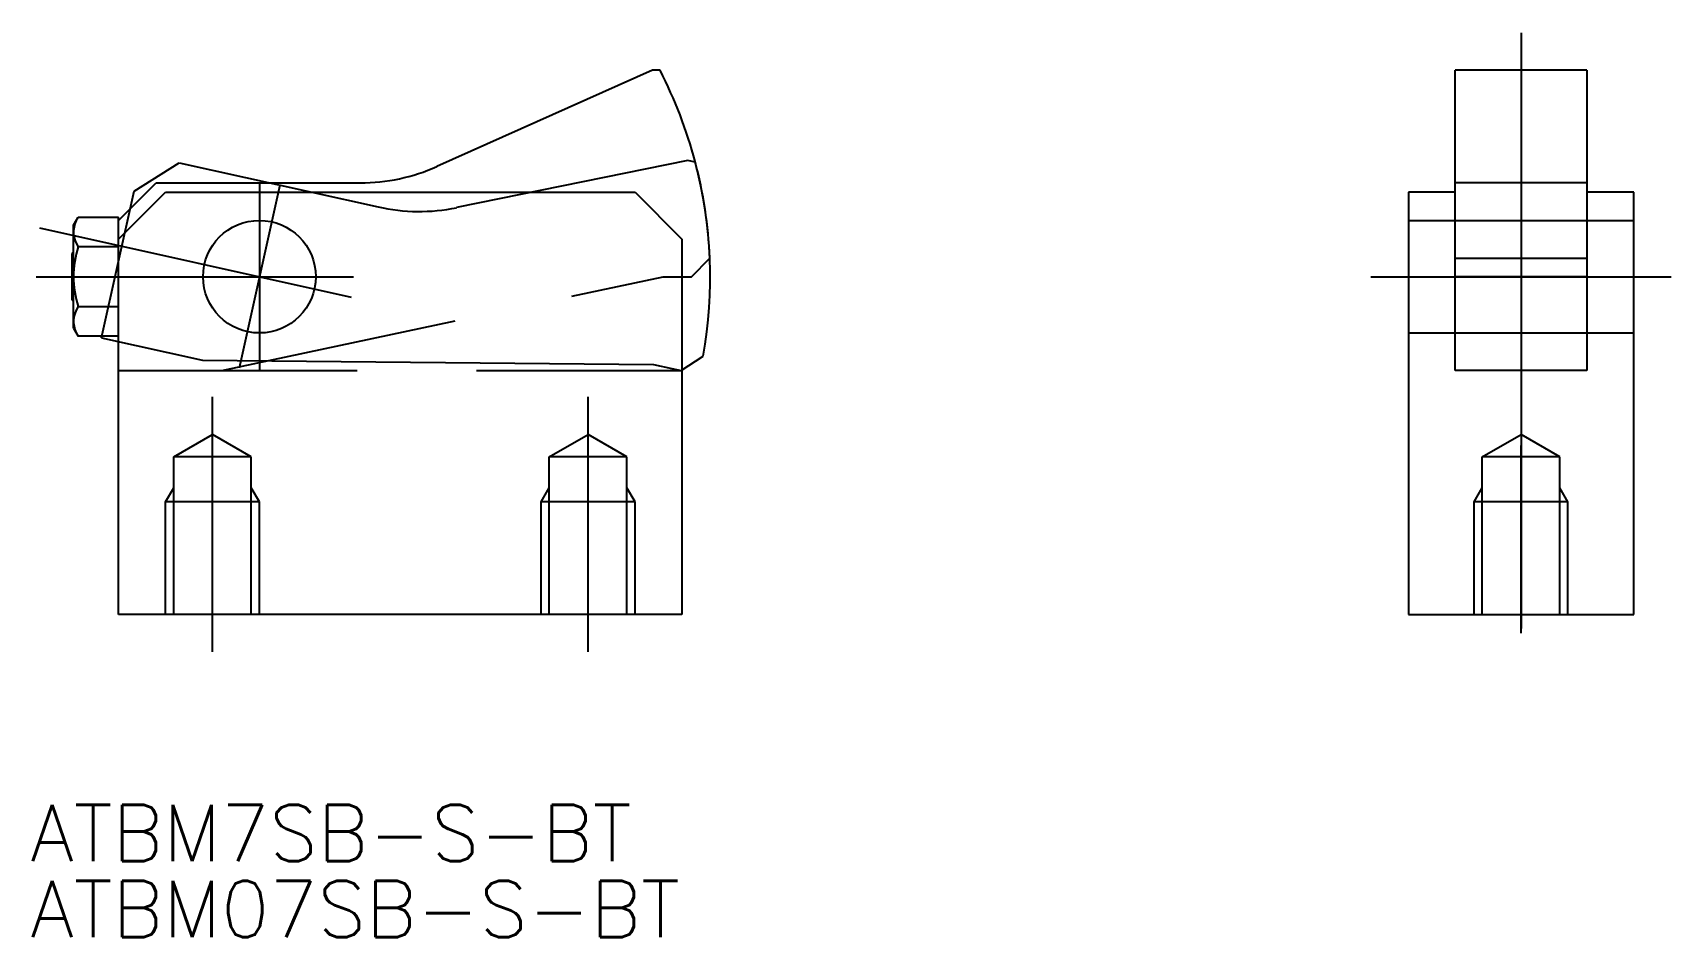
# Model space of a CAD drawing. Extents: x -12.1 to 75.2, y -35.2 to 13.
import ezdxf

# ---------------------------------------------------------------- set-up
doc = ezdxf.new("R2010")
doc.units = 0
for name, pattern in [('CENTER', [50.8, 31.75, -6.35, 6.35, -6.35]), ('DASHED', [19.05, 12.7, -6.35]), ('PHANTOM', [63.5, 31.75, -6.35, 6.35, -6.35, 6.35, -6.35])]:
    doc.linetypes.add(name, pattern=pattern)
doc.layers.get('0').update_dxf_attribs({"linetype": 'CONTINUOUS'})
doc.layers.add('CENTER', color=1, linetype='CENTER')
doc.styles.get("Standard").update_dxf_attribs({"font": 'txt.shx', "height": 3, "bigfont": 'bigfont.shx'})

# ---------------------------------------------------------------- blocks, each defined once
blk = doc.blocks.new('*U4')
at = {"color": 7, "linetype": 'CONTINUOUS'}
blk.add_text('ATBM7SB-S-BT', height=3, dxfattribs=at).set_placement((-12.201, -31.148))
blk = doc.blocks.new('*U5')
at = {"color": 7, "linetype": 'CONTINUOUS'}
blk.add_text('ATBM07SB-S-BT', height=3, dxfattribs=at).set_placement((-12.201, -35.204))

msp = doc.modelspace()

# ---------------------------------------------------------------- linework, layer by layer
at = {"color": 7, "linetype": 'CONTINUOUS'}
for p, q in [((20.931, 11), (9.447, 5.87)), ((21.331, 11), (20.931, 11)), ((63.684, -5), (63.684, 11)), ((70.684, 11), (63.684, 11)), ((70.684, 11), (70.684, -5)), ((-7.5, 3), (-5.5, 5)), ((-7.5, 2), (-5, 4.5)), ((-5.5, 5), (5.368, 5)), ((-5, 4.5), (20, 4.5)), ((20, 4.5), (22.5, 2)), ((61.184, 4.5), (61.184, -18)), ((63.684, 4.5), (61.184, 4.5)), ((73.184, 4.5), (70.684, 4.5)), ((73.184, -18), (73.184, 4.5)), ((-9.9, 2.75), (-9.654, 3.175)), ((-9.9, -2.75), (-9.9, 2.75)), ((-9.654, 3.175), (-7.5, 3.175)), ((-7.5, -18), (-7.5, 3.175)), ((22.5, 2), (22.5, -18)), ((-9.9, 1.33), (-10, 1.23)), ((-10, 1.23), (-10, -1.229)), ((-7.5, 1.588), (-9.654, 1.588)), ((23, -0.005), (23.979, 0.995)), ((63.684, 0.995), (70.684, 0.995)), ((22.5, -0.005), (23, -0.005)), ((70.684, -0.005), (63.684, -0.005)), ((-10, -1.229), (-9.9, -1.329)), ((-9.654, -1.588), (-7.5, -1.588)), ((-9.9, -2.75), (-9.654, -3.176)), ((-7.5, -3.176), (-9.654, -3.176)), ((70.684, -5), (63.684, -5)), ((22.5, -18), (-7.5, -18)), ((61.184, -18), (73.184, -18))]:
    msp.add_line(p, q, dxfattribs=at)
at = {"color": 3, "linetype": 'PHANTOM'}
for p, q in [((22.82, 6.192), (10.496, 3.678)), ((23.211, 6.105), (22.82, 6.192)), ((-6.669, 4.557), (-4.283, 6.075)), ((-4.283, 6.075), (6.326, 3.715)), ((-8.407, -3.252), (-6.669, 4.557)), ((1.086, 4.881), (-1.086, -4.881)), ((-11.714, 2.606), (4.881, -1.086)), ((-8.407, -3.252), (-3.038, -4.446)), ((22.45, -5), (23.623, -4.237)), ((-3.038, -4.446), (20.986, -4.674)), ((20.986, -4.674), (21.962, -4.891)), ((21.962, -4.891), (22.45, -5))]:
    msp.add_line(p, q, dxfattribs=at)
at = {"color": 3, "linetype": 'DASHED'}
for p, q in [((70.684, 5), (63.684, 5)), ((61.184, 3), (73.184, 3)), ((-2, -5), (21.5, -0.005)), ((21.5, -0.005), (22.5, -0.005)), ((61.184, -3), (73.184, -3)), ((-7.5, -5), (22.5, -5)), ((-4.567, -9.6), (-2.5, -8.407)), ((-0.433, -9.6), (-2.5, -8.407)), ((15.433, -9.6), (17.5, -8.407)), ((19.567, -9.6), (17.5, -8.407)), ((65.117, -9.6), (67.184, -8.407)), ((69.251, -9.6), (67.184, -8.407)), ((-4.567, -18), (-4.567, -9.6)), ((-0.433, -9.6), (-4.567, -9.6)), ((-0.433, -18), (-0.433, -9.6)), ((15.433, -18), (15.433, -9.6)), ((19.567, -9.6), (15.433, -9.6)), ((19.567, -18), (19.567, -9.6)), ((65.117, -18), (65.117, -9.6)), ((69.251, -9.6), (65.117, -9.6)), ((69.251, -18), (69.251, -9.6)), ((-5, -12), (-4.567, -11.25)), ((0, -12), (-0.433, -11.25)), ((15, -12), (15.433, -11.25)), ((20, -12), (19.567, -11.25)), ((64.684, -12), (65.117, -11.25)), ((69.684, -12), (69.251, -11.25)), ((-5, -18), (-5, -12)), ((0, -12), (-5, -12)), ((0, -18), (0, -12)), ((15, -18), (15, -12)), ((20, -12), (15, -12)), ((20, -18), (20, -12)), ((64.684, -18), (64.684, -12)), ((69.684, -12), (64.684, -12)), ((69.684, -18), (69.684, -12))]:
    msp.add_line(p, q, dxfattribs=at)
at = {"color": 3, "linetype": 'CONTINUOUS'}
for p, q in [((-10, 1.23), (-9.9, 1.23)), ((-10, -1.229), (-9.9, -1.229))]:
    msp.add_line(p, q, dxfattribs=at)
at = {"color": 7, "linetype": 'CONTINUOUS'}
msp.add_circle((0, 0), 3, dxfattribs=at)
for centre, radius, start, end in [((0, 0), 24, 2.37575, 27.27961), ((5.368, 15), 10, 270, 294.07207), ((-8.494, 2.381), 1.406, 154.38425, 214.38425), ((-4.646, 0), 5.254, 162.41205, 197.58795), ((-8.494, -2.382), 1.406, 145.61575, 205.61575)]:
    msp.add_arc(centre, radius, start, end, dxfattribs=at)
at = {"color": 3, "linetype": 'PHANTOM'}
for centre, radius, start, end in [((0, 0), 24, 349.83215, 14.73601), ((8.497, 13.476), 10, 257.4564, 281.52847)]:
    msp.add_arc(centre, radius, start, end, dxfattribs=at)
at = {"layer": 'CENTER', "color": 1, "linetype": 'CENTER'}
for p, q in [((67.184, 13), (67.184, -20)), ((0, 5), (0, -5)), ((-11.9, 0), (5, 0)), ((59.184, 0), (75.184, 0)), ((-2.5, -20), (-2.5, -6.407)), ((17.5, -20), (17.5, -6.407)), ((67.184, -19), (67.184, -9))]:
    msp.add_line(p, q, dxfattribs=at)

# ---------------------------------------------------------------- block references
at = {"color": 7, "linetype": 'CONTINUOUS'}
for name in ['*U4', '*U5']:
    msp.add_blockref(name, (0, 0), dxfattribs=at)

doc.saveas('drawing.dxf')
